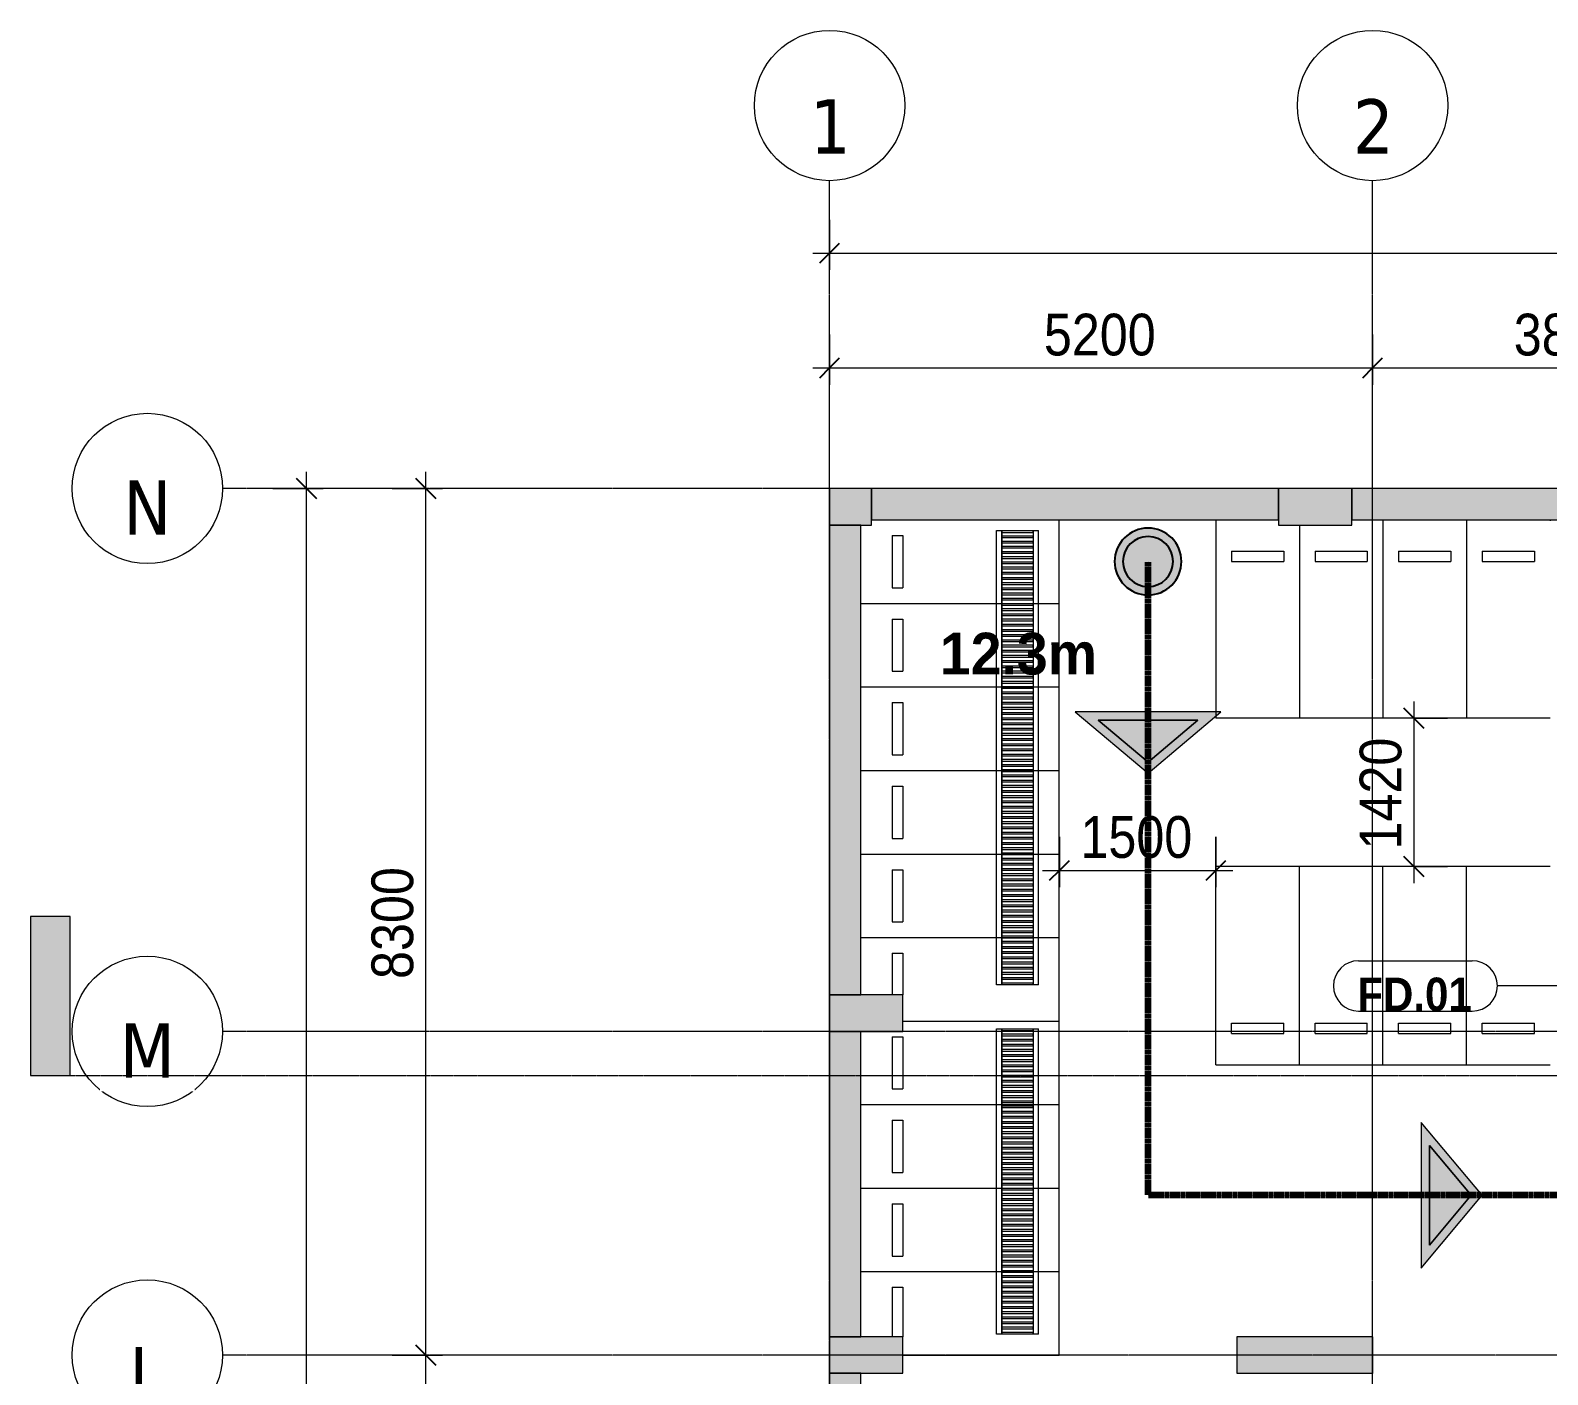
# Model space of a CAD drawing. Header units: millimetres. Extents: x 25998 to 252958, y -15958 to 83425.
# Drawn here: x 25998 to 40530, y 69749 to 82625 of the extents above; entities that cross this region are included whole.
import ezdxf

# ---------------------------------------------------------------- set-up
doc = ezdxf.new("R2010")
doc.units = ezdxf.units.MM
for name, pattern in [('1 NÉT CALL OUT', [6, 3, -3]), ('Dash Dot 3_16_', [7.9375, 4.7625, -1.5875, 0, -1.5875]), ('Grid Line', [22.225, 12.7, -3.175, 3.175, -3.175])]:
    doc.linetypes.add(name, pattern=pattern)
for name, color, linetype, lineweight in [('0-1', 7, 'Continuous', 5), ('A-ANNO-DIMS', 211, 'Continuous', 9), ('A-ANNO-DIMS-160', 211, 'Continuous', 9), ('A-ANNO-NOTE', 131, 'Continuous', 9), ('A-ANNO-NOTE-1', 131, 'Continuous', 25), ('A-DETL-2', 90, '1 NÉT CALL OUT', 100), ('A-DOOR-IDEN', 31, 'Continuous', 9), ('A-FLOR', 192, 'Continuous', 9), ('A-WALL-PATT-1', 7, 'Continuous', 9), ('C-PRKG', 70, 'Continuous', 9), ('G-ANNO-SYMB', 111, 'Continuous', 9), ('G-ANNO-SYMB-1', 111, 'Dash Dot 3_16_', 18), ('G-ANNO-TEXT-2', 142, 'Continuous', 9), ('L-SITE-WALL-1', 250, 'Continuous', 18), ('L-SITE-WALL-2', 7, 'Continuous', 9), ('M-EQPM', 50, 'Continuous', 9), ('S-COLS-1', 52, 'Continuous', 5), ('S-COLS-2', 250, 'Continuous', 18), ('S-COLS-3', 7, 'Continuous', 9), ('S-GRID-1', 1, 'Grid Line', 9), ('S-GRID-IDEN', 1, 'Continuous', 9)]:
    doc.layers.add(name, color=color, linetype=linetype, lineweight=lineweight)
doc.styles.add('Arial_4', font='arial_0.ttf', dxfattribs={"width": 0.95, "height": 400})
doc.styles.add('Arial_B', font='arialbd_0.ttf', dxfattribs={"width": 0.9, "height": 320})
doc.styles.add('Tahoma_B', font='tahomabd_0.ttf', dxfattribs={"height": 520})
doc.styles.add('UTM Avo', font='UTM Avo.ttf', dxfattribs={"width": 0.9, "height": 400})
doc.dimstyles.new('1_Dim_chi_tiet_2_5', dxfattribs={"dimscale": 304.8, "dimtxt": 399.720379, "dimasz": 0.629921, "dimexe": 0.524934, "dimexo": 0.0625, "dimgap": 0.052493, "dimtad": 1, "dimdec": 0, "dimrnd": 5, "dimzin": 0, "dimdsep": 46, "dimtxsty": 'UTM Avo', "dimblk1": 'OBLIQUE', "dimblk2": 'OBLIQUE', "dimsah": 1, "dimcen": 0.09, "dimdle": 0.524934, "dimazin": 0, "dimtfac": 1, "dimtdec": 4, "dimtix": 1, "dimtmove": 0, "dimatfit": 3, "dimfxl": 1.049869, "dimfxlon": 1, "dimtvp": 1, "dimtolj": 1, "dimtzin": 0, "dimarcsym": 2})

# ---------------------------------------------------------------- blocks, each defined once
blk = doc.blocks.new('NCV_TKTC_KET CAU_rvt-1-TKCS_MB TẦNG HẦM')
at = {"layer": 'A-WALL-PATT-1'}
for points in [[(34053, 77937), (37953, 77937), (37953, 78237), (34053, 78237), (34053, 77950)], [(42253, 77937), (42253, 78237), (38653, 78237), (38653, 77937), (41605, 77937)], [(33653, 73387), (33953, 73387), (33953, 77887), (33653, 77887)], [(33653, 70112), (33953, 70112), (33953, 73037), (33653, 73037), (33653, 70112)], [(33653, 61912), (33953, 61912), (33953, 69762), (33653, 69762), (33653, 63828)]]:
    blk.add_hatch(color=256, dxfattribs=at).paths.add_polyline_path(points)
at = {"layer": 'S-COLS-1'}
for points in [[(33786, 77887), (34053, 77887), (34053, 78237), (33653, 78237), (33653, 77887)], [(38653, 77887), (38653, 78237), (37953, 78237), (37953, 77887), (38381, 77887)], [(34353, 73037), (34353, 73387), (33653, 73387), (33653, 73037), (33953, 73037)], [(34240, 69762), (34353, 69762), (34353, 70112), (33653, 70112), (33653, 69762), (33953, 69762)], [(38853, 69762), (38853, 70112), (37553, 70112), (37553, 69762), (38624, 69762)]]:
    blk.add_hatch(color=256, dxfattribs=at).paths.add_polyline_path(points)
at = {"layer": 'L-SITE-WALL-1'}
for p, q in [((37953, 78237), (34053, 78237)), ((42253, 78237), (38653, 78237)), ((34053, 77937), (37953, 77937)), ((38653, 77937), (42253, 77937)), ((33653, 77887), (33653, 73387)), ((33953, 73387), (33953, 77887)), ((33653, 73037), (33653, 70112)), ((33953, 70112), (33953, 73037)), ((33653, 69762), (33653, 61912)), ((33953, 61912), (33953, 69762))]:
    blk.add_line(p, q, dxfattribs=at)
at = {"layer": 'L-SITE-WALL-2'}
for p, q in [((34053, 78237), (34053, 77937)), ((37953, 77937), (37953, 78237)), ((38653, 78237), (38653, 77937)), ((33953, 77887), (33653, 77887)), ((33653, 73387), (33953, 73387)), ((33953, 73037), (33653, 73037)), ((33653, 70112), (33953, 70112)), ((33953, 69762), (33653, 69762))]:
    blk.add_line(p, q, dxfattribs=at)
at = {"layer": 'S-COLS-2'}
for p, q in [((33653, 78237), (33653, 77887)), ((34053, 78237), (33653, 78237)), ((38653, 78237), (37953, 78237)), ((34053, 77887), (34053, 77937)), ((37953, 77937), (37953, 77887)), ((38653, 77887), (38653, 77937)), ((33953, 77887), (34053, 77887)), ((37953, 77887), (38653, 77887)), ((33653, 73387), (33653, 73037)), ((34353, 73387), (33953, 73387)), ((34353, 73037), (34353, 73387)), ((33953, 73037), (34353, 73037)), ((33653, 70112), (33653, 69762)), ((34353, 70112), (33953, 70112)), ((34353, 69762), (34353, 70112)), ((37553, 70112), (37553, 69762)), ((38853, 70112), (37553, 70112)), ((38853, 69762), (38853, 70112)), ((33953, 69762), (34353, 69762)), ((37553, 69762), (38853, 69762))]:
    blk.add_line(p, q, dxfattribs=at)
at = {"layer": 'S-COLS-3'}
for p, q in [((34053, 77937), (34053, 78237)), ((37953, 78237), (37953, 77937)), ((38653, 77937), (38653, 78237)), ((33653, 77887), (33953, 77887)), ((33953, 73387), (33653, 73387)), ((33653, 73037), (33953, 73037)), ((33953, 70112), (33653, 70112)), ((33653, 69762), (33953, 69762))]:
    blk.add_line(p, q, dxfattribs=at)
blk = doc.blocks.new('XE MAY2 - xe may 2-614215-TKCS_MB TẦNG HẦM')
at = {"layer": 'C-PRKG'}
for p, q in [((-1900, 0), (-1900, -800)), ((0, 0), (-1900, 0)), ((-300, -150), (-400, -150)), ((-400, -650), (-400, -150)), ((-300, -650), (-300, -150)), ((-300, -650), (-400, -650)), ((0, -800), (-1900, -800))]:
    blk.add_line(p, q, dxfattribs=at)
blk = doc.blocks.new('XE MAY2 - xe may 2-V15-TKCS_MB TẦNG HẦM')
at = {"layer": 'C-PRKG'}
for p, q in [((-1900, 0), (-1900, -800)), ((0, 0), (-1900, 0)), ((-300, -150), (-400, -150)), ((-400, -650), (-400, -150)), ((-300, -650), (-300, -150)), ((-300, -650), (-400, -650)), ((-400, -800), (-1900, -800))]:
    blk.add_line(p, q, dxfattribs=at)
blk = doc.blocks.new('XE MAY2 - xe may 2-V16-TKCS_MB TẦNG HẦM')
at = {"layer": 'C-PRKG'}
for p, q in [((-1900, 0), (-1900, -800)), ((-400, 0), (-1900, 0)), ((-400, -650), (-400, -251)), ((-300, -650), (-300, -251)), ((-300, -650), (-400, -650)), ((0, -800), (-1900, -800))]:
    blk.add_line(p, q, dxfattribs=at)
blk = doc.blocks.new('XE MAY2 - xe may 2-V17-TKCS_MB TẦNG HẦM')
at = {"layer": 'C-PRKG'}
for p, q in [((-1900, 0), (-1900, -800)), ((0, 0), (-1900, 0)), ((-300, -150), (-400, -150)), ((-400, -650), (-400, -150)), ((-300, -650), (-300, -150)), ((-300, -650), (-400, -650)), ((-100, -800), (-1900, -800))]:
    blk.add_line(p, q, dxfattribs=at)
blk = doc.blocks.new('XE MAY2 - xe may 2-V29-TKCS_MB TẦNG HẦM')
at = {"layer": 'C-PRKG'}
for p, q in [((0, 800), (-1900, 800)), ((-1900, 0), (-1900, 800)), ((-300, 650), (-400, 650)), ((-400, 650), (-400, 150)), ((-300, 650), (-300, 150)), ((-300, 150), (-400, 150)), ((-50, 0), (-1900, 0))]:
    blk.add_line(p, q, dxfattribs=at)
blk = doc.blocks.new('XE MAY2 - xe may 2-V32-TKCS_MB TẦNG HẦM')
at = {"layer": 'C-PRKG'}
for p, q in [((-50, 800), (-1900, 800)), ((-1900, 0), (-1900, 800)), ((-300, 650), (-400, 650)), ((-400, 650), (-400, 150)), ((-300, 650), (-300, 150)), ((-300, 150), (-400, 150)), ((0, 0), (-1900, 0))]:
    blk.add_line(p, q, dxfattribs=at)
blk = doc.blocks.new('XE MAY2 - xe may 2-612722-TKCS_MB TẦNG HẦM')
at = {"layer": 'C-PRKG'}
for p, q in [((0, 800), (-1900, 800)), ((-1900, 0), (-1900, 800)), ((-300, 650), (-400, 650)), ((-400, 650), (-400, 150)), ((-300, 650), (-300, 150)), ((-300, 150), (-400, 150)), ((0, 0), (-1900, 0))]:
    blk.add_line(p, q, dxfattribs=at)
blk = doc.blocks.new('XE MAY2 - xe may 2-V33-TKCS_MB TẦNG HẦM')
at = {"layer": 'C-PRKG'}
for p, q in [((0, 800), (-1900, 800)), ((-1900, 0), (-1900, 800)), ((-300, 650), (-400, 650)), ((-400, 650), (-400, 150)), ((-300, 650), (-300, 150)), ((-300, 150), (-400, 150)), ((0, 0), (-10, 0))]:
    blk.add_line(p, q, dxfattribs=at)
blk = doc.blocks.new('XE MAY2 - xe may 2-V26-TKCS_MB TẦNG HẦM')
at = {"layer": 'C-PRKG'}
for p, q in [((0, -800), (0, 0)), ((-1900, 0), (-1900, -800)), ((0, 0), (-1900, 0)), ((-300, -150), (-400, -150)), ((-400, -650), (-400, -150)), ((-300, -650), (-300, -150)), ((-300, -650), (-400, -650)), ((0, -800), (-1900, -800))]:
    blk.add_line(p, q, dxfattribs=at)
blk = doc.blocks.new('XE MAY2 - xe may 2-V34-TKCS_MB TẦNG HẦM')
at = {"layer": 'C-PRKG'}
for p, q in [((0, -800), (0, 0)), ((-1900, 0), (-1900, -800)), ((-300, -150), (-400, -150)), ((-400, -650), (-400, -150)), ((-300, -650), (-300, -150)), ((-300, -650), (-400, -650)), ((0, -800), (-1900, -800))]:
    blk.add_line(p, q, dxfattribs=at)
blk = doc.blocks.new('XE MAY2 - xe may 2-V65-TKCS_MB TẦNG HẦM')
at = {"layer": 'C-PRKG'}
for p, q in [((-1900, 0), (-1900, -800)), ((-400, 0), (-1900, 0)), ((-400, -650), (-400, -176)), ((-300, -650), (-300, -176)), ((-300, -650), (-400, -650)), ((0, -800), (-1900, -800))]:
    blk.add_line(p, q, dxfattribs=at)
blk = doc.blocks.new('THOAT NUOC 300 - w300-4032694-TKCS_MB TẦNG HẦM')
at = {"layer": 'M-EQPM'}
for p, q in [((-2175, 150), (-2175, 200)), ((-2175, 200), (2175, 200)), ((-2175, -150), (-2175, 150)), ((-2155, 150), (-2175, 150)), ((2175, 150), (-2175, 150)), ((-2155, 150), (-2155, -150)), ((-2125, -150), (-2125, 150)), ((-2105, 150), (-2125, 150)), ((-2105, 150), (-2105, -150)), ((-2075, -150), (-2075, 150)), ((-2055, 150), (-2075, 150)), ((-2055, 150), (-2055, -150)), ((-2026, -150), (-2026, 150)), ((-2006, 150), (-2026, 150)), ((-2006, 150), (-2006, -150)), ((-1976, -150), (-1976, 150)), ((-1956, 150), (-1976, 150)), ((-1956, 150), (-1956, -150)), ((-1926, -150), (-1926, 150)), ((-1906, 150), (-1926, 150)), ((-1906, 150), (-1906, -150)), ((-1876, -150), (-1876, 150)), ((-1856, 150), (-1876, 150)), ((-1856, 150), (-1856, -150)), ((-1827, -150), (-1827, 150)), ((-1807, 150), (-1827, 150)), ((-1807, 150), (-1807, -150)), ((-1777, -150), (-1777, 150)), ((-1757, 150), (-1777, 150)), ((-1757, 150), (-1757, -150)), ((-1727, -150), (-1727, 150)), ((-1707, 150), (-1727, 150)), ((-1707, 150), (-1707, -150)), ((-1677, -150), (-1677, 150)), ((-1657, 150), (-1677, 150)), ((-1657, 150), (-1657, -150)), ((-1628, -150), (-1628, 150)), ((-1608, 150), (-1628, 150)), ((-1608, 150), (-1608, -150)), ((-1578, -150), (-1578, 150)), ((-1558, 150), (-1578, 150)), ((-1558, 150), (-1558, -150)), ((-1528, -150), (-1528, 150)), ((-1508, 150), (-1528, 150)), ((-1508, 150), (-1508, -150)), ((-1478, -150), (-1478, 150)), ((-1458, 150), (-1478, 150)), ((-1458, 150), (-1458, -150)), ((-1428, -150), (-1428, 150)), ((-1408, 150), (-1428, 150)), ((-1408, 150), (-1408, -150)), ((-1379, -150), (-1379, 150)), ((-1359, 150), (-1379, 150)), ((-1359, 150), (-1359, -150)), ((-1329, -150), (-1329, 150)), ((-1309, 150), (-1329, 150)), ((-1309, 150), (-1309, -150)), ((-1279, -150), (-1279, 150)), ((-1259, 150), (-1279, 150)), ((-1259, 150), (-1259, -150)), ((-1229, -150), (-1229, 150)), ((-1209, 150), (-1229, 150)), ((-1209, 150), (-1209, -150)), ((-1180, -150), (-1180, 150)), ((-1160, 150), (-1180, 150)), ((-1160, 150), (-1160, -150)), ((-1130, -150), (-1130, 150)), ((-1110, 150), (-1130, 150)), ((-1110, 150), (-1110, -150)), ((-1080, -150), (-1080, 150)), ((-1060, 150), (-1080, 150)), ((-1060, 150), (-1060, -150)), ((-1030, -150), (-1030, 150)), ((-1010, 150), (-1030, 150)), ((-1010, 150), (-1010, -150)), ((-981, -150), (-981, 150)), ((-961, 150), (-981, 150)), ((-961, 150), (-961, -150)), ((-931, -150), (-931, 150)), ((-911, 150), (-931, 150)), ((-911, 150), (-911, -150)), ((-881, -150), (-881, 150)), ((-861, 150), (-881, 150)), ((-861, 150), (-861, -150)), ((-831, -150), (-831, 150)), ((-811, 150), (-831, 150)), ((-811, 150), (-811, -150)), ((-781, -150), (-781, 150)), ((-761, 150), (-781, 150)), ((-761, 150), (-761, -150)), ((-732, -150), (-732, 150)), ((-712, 150), (-732, 150)), ((-712, 150), (-712, -150)), ((-682, -150), (-682, 150)), ((-662, 150), (-682, 150)), ((-662, 150), (-662, -150)), ((-632, -150), (-632, 150)), ((-612, 150), (-632, 150)), ((-612, 150), (-612, -150)), ((-582, -150), (-582, 150)), ((-562, 150), (-582, 150)), ((-562, 150), (-562, -150)), ((-533, -150), (-533, 150)), ((-513, 150), (-533, 150)), ((-513, 150), (-513, -150)), ((-483, -150), (-483, 150)), ((-463, 150), (-483, 150)), ((-463, 150), (-463, -150)), ((-433, -150), (-433, 150)), ((-413, 150), (-433, 150)), ((-413, 150), (-413, -150)), ((-383, -150), (-383, 150)), ((-363, 150), (-383, 150)), ((-363, 150), (-363, -150)), ((-334, -150), (-334, 150)), ((-314, 150), (-334, 150)), ((-314, 150), (-314, -150)), ((-284, -150), (-284, 150)), ((-264, 150), (-284, 150)), ((-264, 150), (-264, -150)), ((-234, -150), (-234, 150)), ((-214, 150), (-234, 150)), ((-214, 150), (-214, -150)), ((-184, -150), (-184, 150)), ((-164, 150), (-184, 150)), ((-164, 150), (-164, -150)), ((-134, -150), (-134, 150)), ((-114, 150), (-134, 150)), ((-114, 150), (-114, -150)), ((-85, -150), (-85, 150)), ((-65, 150), (-85, 150)), ((-65, 150), (-65, -150)), ((-35, -150), (-35, 150)), ((-15, 150), (-35, 150)), ((-15, 150), (-15, -150)), ((15, -150), (15, 150)), ((35, 150), (15, 150)), ((35, 150), (35, -150)), ((65, -150), (65, 150)), ((85, 150), (65, 150)), ((85, 150), (85, -150)), ((114, -150), (114, 150)), ((134, 150), (114, 150)), ((134, 150), (134, -150)), ((164, -150), (164, 150)), ((184, 150), (164, 150)), ((184, 150), (184, -150)), ((214, -150), (214, 150)), ((234, 150), (214, 150)), ((234, 150), (234, -150)), ((264, -150), (264, 150)), ((284, 150), (264, 150)), ((284, 150), (284, -150)), ((314, -150), (314, 150)), ((334, 150), (314, 150)), ((334, 150), (334, -150)), ((363, -150), (363, 150)), ((383, 150), (363, 150)), ((383, 150), (383, -150)), ((413, -150), (413, 150)), ((433, 150), (413, 150)), ((433, 150), (433, -150)), ((463, -150), (463, 150)), ((483, 150), (463, 150)), ((483, 150), (483, -150)), ((513, -150), (513, 150)), ((533, 150), (513, 150)), ((533, 150), (533, -150)), ((562, -150), (562, 150)), ((582, 150), (562, 150)), ((582, 150), (582, -150)), ((612, -150), (612, 150)), ((632, 150), (612, 150)), ((632, 150), (632, -150)), ((662, -150), (662, 150)), ((682, 150), (662, 150)), ((682, 150), (682, -150)), ((712, -150), (712, 150)), ((732, 150), (712, 150)), ((732, 150), (732, -150)), ((761, -150), (761, 150)), ((781, 150), (761, 150)), ((781, 150), (781, -150)), ((811, -150), (811, 150)), ((831, 150), (811, 150)), ((831, 150), (831, -150)), ((861, -150), (861, 150)), ((881, 150), (861, 150)), ((881, 150), (881, -150)), ((911, -150), (911, 150)), ((931, 150), (911, 150)), ((931, 150), (931, -150)), ((961, -150), (961, 150)), ((981, 150), (961, 150)), ((981, 150), (981, -150)), ((1010, -150), (1010, 150)), ((1030, 150), (1010, 150)), ((1030, 150), (1030, -150)), ((1060, -150), (1060, 150)), ((1080, 150), (1060, 150)), ((1080, 150), (1080, -150)), ((1110, -150), (1110, 150)), ((1130, 150), (1110, 150)), ((1130, 150), (1130, -150)), ((1160, -150), (1160, 150)), ((1180, 150), (1160, 150)), ((1180, 150), (1180, -150)), ((1209, -150), (1209, 150)), ((1229, 150), (1209, 150)), ((1229, 150), (1229, -150)), ((1259, -150), (1259, 150)), ((1279, 150), (1259, 150)), ((1279, 150), (1279, -150)), ((1309, -150), (1309, 150)), ((1329, 150), (1309, 150)), ((1329, 150), (1329, -150)), ((1359, -150), (1359, 150)), ((1379, 150), (1359, 150)), ((1379, 150), (1379, -150)), ((1408, -150), (1408, 150)), ((1428, 150), (1408, 150)), ((1428, 150), (1428, -150)), ((1458, -150), (1458, 150)), ((1478, 150), (1458, 150)), ((1478, 150), (1478, -150)), ((1508, -150), (1508, 150)), ((1528, 150), (1508, 150)), ((1528, 150), (1528, -150)), ((1558, -150), (1558, 150)), ((1578, 150), (1558, 150)), ((1578, 150), (1578, -150)), ((1608, -150), (1608, 150)), ((1628, 150), (1608, 150)), ((1628, 150), (1628, -150)), ((1657, -150), (1657, 150)), ((1677, 150), (1657, 150)), ((1677, 150), (1677, -150)), ((1707, -150), (1707, 150)), ((1727, 150), (1707, 150)), ((1727, 150), (1727, -150)), ((1757, -150), (1757, 150)), ((1777, 150), (1757, 150)), ((1777, 150), (1777, -150)), ((1807, -150), (1807, 150)), ((1827, 150), (1807, 150)), ((1827, 150), (1827, -150)), ((1856, -150), (1856, 150)), ((1876, 150), (1856, 150)), ((1876, 150), (1876, -150)), ((1906, -150), (1906, 150)), ((1926, 150), (1906, 150)), ((1926, 150), (1926, -150)), ((1956, -150), (1956, 150)), ((1976, 150), (1956, 150)), ((1976, 150), (1976, -150)), ((2006, -150), (2006, 150)), ((2026, 150), (2006, 150)), ((2026, 150), (2026, -150)), ((2055, -150), (2055, 150)), ((2075, 150), (2055, 150)), ((2075, 150), (2075, -150)), ((2105, -150), (2105, 150)), ((2125, 150), (2105, 150)), ((2125, 150), (2125, -150)), ((2155, -150), (2155, 150)), ((2175, 150), (2155, 150)), ((2175, 200), (2175, 150)), ((2175, 150), (2175, -150)), ((-2175, -150), (-2155, -150)), ((-2175, -200), (-2175, -150)), ((2175, -150), (-2175, -150)), ((-2175, -200), (2175, -200)), ((-2125, -150), (-2105, -150)), ((-2075, -150), (-2055, -150)), ((-2026, -150), (-2006, -150)), ((-1976, -150), (-1956, -150)), ((-1926, -150), (-1906, -150)), ((-1876, -150), (-1856, -150)), ((-1827, -150), (-1807, -150)), ((-1777, -150), (-1757, -150)), ((-1727, -150), (-1707, -150)), ((-1677, -150), (-1657, -150)), ((-1628, -150), (-1608, -150)), ((-1578, -150), (-1558, -150)), ((-1528, -150), (-1508, -150)), ((-1478, -150), (-1458, -150)), ((-1428, -150), (-1408, -150)), ((-1379, -150), (-1359, -150)), ((-1329, -150), (-1309, -150)), ((-1279, -150), (-1259, -150)), ((-1229, -150), (-1209, -150)), ((-1180, -150), (-1160, -150)), ((-1130, -150), (-1110, -150)), ((-1080, -150), (-1060, -150)), ((-1030, -150), (-1010, -150)), ((-981, -150), (-961, -150)), ((-931, -150), (-911, -150)), ((-881, -150), (-861, -150)), ((-831, -150), (-811, -150)), ((-781, -150), (-761, -150)), ((-732, -150), (-712, -150)), ((-682, -150), (-662, -150)), ((-632, -150), (-612, -150)), ((-582, -150), (-562, -150)), ((-533, -150), (-513, -150)), ((-483, -150), (-463, -150)), ((-433, -150), (-413, -150)), ((-383, -150), (-363, -150)), ((-334, -150), (-314, -150)), ((-284, -150), (-264, -150)), ((-234, -150), (-214, -150)), ((-184, -150), (-164, -150)), ((-134, -150), (-114, -150)), ((-85, -150), (-65, -150)), ((-35, -150), (-15, -150)), ((15, -150), (35, -150)), ((65, -150), (85, -150)), ((114, -150), (134, -150)), ((164, -150), (184, -150)), ((214, -150), (234, -150)), ((264, -150), (284, -150)), ((314, -150), (334, -150)), ((363, -150), (383, -150)), ((413, -150), (433, -150)), ((463, -150), (483, -150)), ((513, -150), (533, -150)), ((562, -150), (582, -150)), ((612, -150), (632, -150)), ((662, -150), (682, -150)), ((712, -150), (732, -150)), ((761, -150), (781, -150)), ((811, -150), (831, -150)), ((861, -150), (881, -150)), ((911, -150), (931, -150)), ((961, -150), (981, -150)), ((1010, -150), (1030, -150)), ((1060, -150), (1080, -150)), ((1110, -150), (1130, -150)), ((1160, -150), (1180, -150)), ((1209, -150), (1229, -150)), ((1259, -150), (1279, -150)), ((1309, -150), (1329, -150)), ((1359, -150), (1379, -150)), ((1408, -150), (1428, -150)), ((1458, -150), (1478, -150)), ((1508, -150), (1528, -150)), ((1558, -150), (1578, -150)), ((1608, -150), (1628, -150)), ((1657, -150), (1677, -150)), ((1707, -150), (1727, -150)), ((1757, -150), (1777, -150)), ((1807, -150), (1827, -150)), ((1856, -150), (1876, -150)), ((1906, -150), (1926, -150)), ((1956, -150), (1976, -150)), ((2006, -150), (2026, -150)), ((2055, -150), (2075, -150)), ((2105, -150), (2125, -150)), ((2155, -150), (2175, -150)), ((2175, -150), (2175, -200))]:
    blk.add_line(p, q, dxfattribs=at)
blk = doc.blocks.new('THOAT NUOC 300 - w300-4033572-TKCS_MB TẦNG HẦM')
at = {"layer": 'M-EQPM'}
for p, q in [((-1462, 150), (-1462, 200)), ((-1462, 200), (1463, 200)), ((-1462, -150), (-1462, 150)), ((-1442, 150), (-1462, 150)), ((1463, 150), (-1462, 150)), ((-1442, 150), (-1442, -150)), ((-1413, -150), (-1413, 150)), ((-1393, 150), (-1413, 150)), ((-1393, 150), (-1393, -150)), ((-1364, -150), (-1364, 150)), ((-1344, 150), (-1364, 150)), ((-1344, 150), (-1344, -150)), ((-1315, -150), (-1315, 150)), ((-1295, 150), (-1315, 150)), ((-1295, 150), (-1295, -150)), ((-1266, -150), (-1266, 150)), ((-1246, 150), (-1266, 150)), ((-1246, 150), (-1246, -150)), ((-1216, -150), (-1216, 150)), ((-1196, 150), (-1216, 150)), ((-1196, 150), (-1196, -150)), ((-1167, -150), (-1167, 150)), ((-1147, 150), (-1167, 150)), ((-1147, 150), (-1147, -150)), ((-1118, -150), (-1118, 150)), ((-1098, 150), (-1118, 150)), ((-1098, 150), (-1098, -150)), ((-1069, -150), (-1069, 150)), ((-1049, 150), (-1069, 150)), ((-1049, 150), (-1049, -150)), ((-1019, -150), (-1019, 150)), ((-999, 150), (-1019, 150)), ((-999, 150), (-999, -150)), ((-970, -150), (-970, 150)), ((-950, 150), (-970, 150)), ((-950, 150), (-950, -150)), ((-921, -150), (-921, 150)), ((-901, 150), (-921, 150)), ((-901, 150), (-901, -150)), ((-872, -150), (-872, 150)), ((-852, 150), (-872, 150)), ((-852, 150), (-852, -150)), ((-822, -150), (-822, 150)), ((-802, 150), (-822, 150)), ((-802, 150), (-802, -150)), ((-773, -150), (-773, 150)), ((-753, 150), (-773, 150)), ((-753, 150), (-753, -150)), ((-724, -150), (-724, 150)), ((-704, 150), (-724, 150)), ((-704, 150), (-704, -150)), ((-675, -150), (-675, 150)), ((-655, 150), (-675, 150)), ((-655, 150), (-655, -150)), ((-625, -150), (-625, 150)), ((-605, 150), (-625, 150)), ((-605, 150), (-605, -150)), ((-576, -150), (-576, 150)), ((-556, 150), (-576, 150)), ((-556, 150), (-556, -150)), ((-527, -150), (-527, 150)), ((-507, 150), (-527, 150)), ((-507, 150), (-507, -150)), ((-478, -150), (-478, 150)), ((-458, 150), (-478, 150)), ((-458, 150), (-458, -150)), ((-429, -150), (-429, 150)), ((-409, 150), (-429, 150)), ((-409, 150), (-409, -150)), ((-379, -150), (-379, 150)), ((-359, 150), (-379, 150)), ((-359, 150), (-359, -150)), ((-330, -150), (-330, 150)), ((-310, 150), (-330, 150)), ((-310, 150), (-310, -150)), ((-281, -150), (-281, 150)), ((-261, 150), (-281, 150)), ((-261, 150), (-261, -150)), ((-232, -150), (-232, 150)), ((-212, 150), (-232, 150)), ((-212, 150), (-212, -150)), ((-182, -150), (-182, 150)), ((-162, 150), (-182, 150)), ((-162, 150), (-162, -150)), ((-133, -150), (-133, 150)), ((-113, 150), (-133, 150)), ((-113, 150), (-113, -150)), ((-84, -150), (-84, 150)), ((-64, 150), (-84, 150)), ((-64, 150), (-64, -150)), ((-35, -150), (-35, 150)), ((-15, 150), (-35, 150)), ((-15, 150), (-15, -150)), ((15, -150), (15, 150)), ((35, 150), (15, 150)), ((35, 150), (35, -150)), ((64, -150), (64, 150)), ((84, 150), (64, 150)), ((84, 150), (84, -150)), ((113, -150), (113, 150)), ((133, 150), (113, 150)), ((133, 150), (133, -150)), ((162, -150), (162, 150)), ((182, 150), (162, 150)), ((182, 150), (182, -150)), ((212, -150), (212, 150)), ((232, 150), (212, 150)), ((232, 150), (232, -150)), ((261, -150), (261, 150)), ((281, 150), (261, 150)), ((281, 150), (281, -150)), ((310, -150), (310, 150)), ((330, 150), (310, 150)), ((330, 150), (330, -150)), ((359, -150), (359, 150)), ((379, 150), (359, 150)), ((379, 150), (379, -150)), ((409, -150), (409, 150)), ((429, 150), (409, 150)), ((429, 150), (429, -150)), ((458, -150), (458, 150)), ((478, 150), (458, 150)), ((478, 150), (478, -150)), ((507, -150), (507, 150)), ((527, 150), (507, 150)), ((527, 150), (527, -150)), ((556, -150), (556, 150)), ((576, 150), (556, 150)), ((576, 150), (576, -150)), ((605, -150), (605, 150)), ((625, 150), (605, 150)), ((625, 150), (625, -150)), ((655, -150), (655, 150)), ((675, 150), (655, 150)), ((675, 150), (675, -150)), ((704, -150), (704, 150)), ((724, 150), (704, 150)), ((724, 150), (724, -150)), ((753, -150), (753, 150)), ((773, 150), (753, 150)), ((773, 150), (773, -150)), ((802, -150), (802, 150)), ((822, 150), (802, 150)), ((822, 150), (822, -150)), ((852, -150), (852, 150)), ((872, 150), (852, 150)), ((872, 150), (872, -150)), ((901, -150), (901, 150)), ((921, 150), (901, 150)), ((921, 150), (921, -150)), ((950, -150), (950, 150)), ((970, 150), (950, 150)), ((970, 150), (970, -150)), ((999, -150), (999, 150)), ((1019, 150), (999, 150)), ((1019, 150), (1019, -150)), ((1049, -150), (1049, 150)), ((1069, 150), (1049, 150)), ((1069, 150), (1069, -150)), ((1098, -150), (1098, 150)), ((1118, 150), (1098, 150)), ((1118, 150), (1118, -150)), ((1147, -150), (1147, 150)), ((1167, 150), (1147, 150)), ((1167, 150), (1167, -150)), ((1196, -150), (1196, 150)), ((1216, 150), (1196, 150)), ((1216, 150), (1216, -150)), ((1246, -150), (1246, 150)), ((1266, 150), (1246, 150)), ((1266, 150), (1266, -150)), ((1295, -150), (1295, 150)), ((1315, 150), (1295, 150)), ((1315, 150), (1315, -150)), ((1344, -150), (1344, 150)), ((1364, 150), (1344, 150)), ((1364, 150), (1364, -150)), ((1393, -150), (1393, 150)), ((1413, 150), (1393, 150)), ((1413, 150), (1413, -150)), ((1443, -150), (1443, 150)), ((1463, 150), (1443, 150)), ((1463, 200), (1463, 150)), ((1463, 150), (1463, -150)), ((-1462, -150), (-1442, -150)), ((-1462, -200), (-1462, -150)), ((1463, -150), (-1462, -150)), ((-1462, -200), (1463, -200)), ((-1413, -150), (-1393, -150)), ((-1364, -150), (-1344, -150)), ((-1315, -150), (-1295, -150)), ((-1266, -150), (-1246, -150)), ((-1216, -150), (-1196, -150)), ((-1167, -150), (-1147, -150)), ((-1118, -150), (-1098, -150)), ((-1069, -150), (-1049, -150)), ((-1019, -150), (-999, -150)), ((-970, -150), (-950, -150)), ((-921, -150), (-901, -150)), ((-872, -150), (-852, -150)), ((-822, -150), (-802, -150)), ((-773, -150), (-753, -150)), ((-724, -150), (-704, -150)), ((-675, -150), (-655, -150)), ((-625, -150), (-605, -150)), ((-576, -150), (-556, -150)), ((-527, -150), (-507, -150)), ((-478, -150), (-458, -150)), ((-429, -150), (-409, -150)), ((-379, -150), (-359, -150)), ((-330, -150), (-310, -150)), ((-281, -150), (-261, -150)), ((-232, -150), (-212, -150)), ((-182, -150), (-162, -150)), ((-133, -150), (-113, -150)), ((-84, -150), (-64, -150)), ((-35, -150), (-15, -150)), ((15, -150), (35, -150)), ((64, -150), (84, -150)), ((113, -150), (133, -150)), ((162, -150), (182, -150)), ((212, -150), (232, -150)), ((261, -150), (281, -150)), ((310, -150), (330, -150)), ((359, -150), (379, -150)), ((409, -150), (429, -150)), ((458, -150), (478, -150)), ((507, -150), (527, -150)), ((556, -150), (576, -150)), ((605, -150), (625, -150)), ((655, -150), (675, -150)), ((704, -150), (724, -150)), ((753, -150), (773, -150)), ((802, -150), (822, -150)), ((852, -150), (872, -150)), ((901, -150), (921, -150)), ((950, -150), (970, -150)), ((999, -150), (1019, -150)), ((1049, -150), (1069, -150)), ((1098, -150), (1118, -150)), ((1147, -150), (1167, -150)), ((1196, -150), (1216, -150)), ((1246, -150), (1266, -150)), ((1295, -150), (1315, -150)), ((1344, -150), (1364, -150)), ((1393, -150), (1413, -150)), ((1443, -150), (1463, -150)), ((1463, -150), (1463, -200))]:
    blk.add_line(p, q, dxfattribs=at)
blk = doc.blocks.new('Grid - M_Grid Head - Circle-353313-TKCS_MB TẦNG HẦM')
at = {"layer": 'S-GRID-IDEN'}
blk.add_circle((0, 0), 4.5, dxfattribs=at)
blk = doc.blocks.new('Section - 3_32_ x 3_8_-4701953-TKCS_MB TẦNG HẦM')
at = {"layer": 'G-ANNO-SYMB'}
blk.add_hatch(color=256, dxfattribs=at).paths.add_polyline_path([(0, 9.525), (0, 0), (-2.38125, 0), (-2.38125, 9.525)])
for p, q in [((0, 9.525), (-2.38125, 9.525)), ((-2.38125, 9.525), (-2.38125, 0)), ((0, 0), (0, 9.525)), ((-2.38125, 0), (0, 0))]:
    blk.add_line(p, q, dxfattribs=at)
blk = doc.blocks.new('DIMBLOCK30-TKCS_MB TẦNG HẦM')
at = {"layer": 'A-ANNO-DIMS-160'}
for p, q in [((29465, 69937), (29945, 69937)), ((29785, 69937), (29465, 69937)), ((29785, 61737), (29785, 69937)), ((29465, 61737), (29945, 61737)), ((29785, 61737), (29465, 61737))]:
    blk.add_line(p, q, dxfattribs=at)
at = {"layer": 'A-ANNO-DIMS-160', "lineweight": 25}
for p, q in [((29785, 69937), (29689, 70033)), ((29785, 69937), (29881, 69841)), ((29785, 61737), (29689, 61833)), ((29785, 61737), (29881, 61641))]:
    blk.add_line(p, q, dxfattribs=at)
at = {"layer": 'A-ANNO-DIMS-160', "color": 0, "insert": (29265, 65289), "char_height": 400, "width": 1314.64, "attachment_point": 1, "rotation": 90, "line_spacing_factor": 1.110334, "style": 'UTM Avo'}
blk.add_mtext('8200', dxfattribs=at)
blk = doc.blocks.new('_Oblique')
at = {"color": 0, "linetype": 'ByBlock', "lineweight": -2}
blk.add_line((-0.5, -0.5), (0.5, 0.5), dxfattribs=at)
blk = doc.blocks.new('DIMBLOCK31-TKCS_MB TẦNG HẦM')
at = {"layer": 'A-ANNO-DIMS-160', "lineweight": 25}
for p, q in [((29785, 78237), (29689, 78333)), ((29785, 78237), (29881, 78141)), ((29785, 69937), (29689, 70033)), ((29785, 69937), (29881, 69841))]:
    blk.add_line(p, q, dxfattribs=at)
at = {"layer": 'A-ANNO-DIMS-160'}
for p, q in [((29785, 69937), (29785, 78397)), ((29465, 78237), (29945, 78237)), ((29785, 78237), (29465, 78237)), ((29465, 69937), (29945, 69937)), ((29785, 69937), (29465, 69937))]:
    blk.add_line(p, q, dxfattribs=at)
at = {"layer": 'A-ANNO-DIMS-160', "color": 0, "insert": (29265, 73539), "char_height": 400, "width": 1314.64, "attachment_point": 1, "rotation": 90, "line_spacing_factor": 1.110334, "style": 'UTM Avo'}
blk.add_mtext('8300', dxfattribs=at)
blk = doc.blocks.new('DIMBLOCK32-TKCS_MB TẦNG HẦM')
at = {"layer": 'A-ANNO-DIMS-160', "lineweight": 25}
for p, q in [((28642, 78237), (28546, 78333)), ((28642, 78237), (28738, 78141)), ((28642, 17237), (28546, 17333)), ((28642, 17237), (28738, 17141))]:
    blk.add_line(p, q, dxfattribs=at)
at = {"layer": 'A-ANNO-DIMS-160'}
for p, q in [((28642, 17077), (28642, 78397)), ((28322, 78237), (28802, 78237)), ((28642, 78237), (28322, 78237)), ((28962, 17237), (28482, 17237)), ((28642, 17237), (28962, 17237))]:
    blk.add_line(p, q, dxfattribs=at)
at = {"layer": 'A-ANNO-DIMS-160', "color": 0, "insert": (28122, 47052), "char_height": 400, "width": 1643.29, "attachment_point": 1, "rotation": 90, "line_spacing_factor": 1.110334, "style": 'UTM Avo'}
blk.add_mtext('61000', dxfattribs=at)
blk = doc.blocks.new('DIMBLOCK61-TKCS_MB TẦNG HẦM')
at = {"layer": 'A-ANNO-DIMS-160'}
for p, q in [((33653, 79711), (33653, 79231)), ((33653, 79391), (33653, 79711)), ((38853, 79711), (38853, 79231)), ((38853, 79391), (38853, 79711)), ((33493, 79391), (38853, 79391))]:
    blk.add_line(p, q, dxfattribs=at)
at = {"layer": 'A-ANNO-DIMS-160', "lineweight": 25}
for p, q in [((33653, 79391), (33749, 79487)), ((38853, 79391), (38949, 79487)), ((33653, 79391), (33557, 79295)), ((38853, 79391), (38757, 79295))]:
    blk.add_line(p, q, dxfattribs=at)
at = {"layer": 'A-ANNO-DIMS-160', "color": 0, "insert": (35705, 79911), "char_height": 400, "width": 1314.64, "attachment_point": 1, "line_spacing_factor": 1.110334, "style": 'UTM Avo'}
blk.add_mtext('5200', dxfattribs=at)
blk = doc.blocks.new('DIMBLOCK62-TKCS_MB TẦNG HẦM')
at = {"layer": 'A-ANNO-DIMS-160'}
for p, q in [((38853, 79711), (38853, 79231)), ((38853, 79391), (38853, 79711)), ((42653, 79711), (42653, 79231)), ((42653, 79391), (42653, 79711)), ((38853, 79391), (42653, 79391))]:
    blk.add_line(p, q, dxfattribs=at)
at = {"layer": 'A-ANNO-DIMS-160', "lineweight": 25}
for p, q in [((38853, 79391), (38949, 79487)), ((42653, 79391), (42749, 79487)), ((38853, 79391), (38757, 79295)), ((42653, 79391), (42557, 79295))]:
    blk.add_line(p, q, dxfattribs=at)
at = {"layer": 'A-ANNO-DIMS-160', "color": 0, "insert": (40205, 79911), "char_height": 400, "width": 1314.64, "attachment_point": 1, "line_spacing_factor": 1.110334, "style": 'UTM Avo'}
blk.add_mtext('3800', dxfattribs=at)
blk = doc.blocks.new('DIMBLOCK65-TKCS_MB TẦNG HẦM')
at = {"layer": 'A-ANNO-DIMS-160'}
for p, q in [((33653, 80811), (33653, 80331)), ((33653, 80491), (33653, 80811)), ((54953, 80811), (54953, 80331)), ((54953, 80491), (54953, 80811)), ((33493, 80491), (55113, 80491))]:
    blk.add_line(p, q, dxfattribs=at)
at = {"layer": 'A-ANNO-DIMS-160', "lineweight": 25}
for p, q in [((33653, 80491), (33749, 80587)), ((54953, 80491), (55049, 80587)), ((33653, 80491), (33557, 80395)), ((54953, 80491), (54857, 80395))]:
    blk.add_line(p, q, dxfattribs=at)
at = {"layer": 'A-ANNO-DIMS-160', "color": 0, "insert": (43618, 81011), "char_height": 400, "width": 1643.29, "attachment_point": 1, "line_spacing_factor": 1.110334, "style": 'UTM Avo'}
blk.add_mtext('21300', dxfattribs=at)
blk = doc.blocks.new('HDNDCT_DIEM THOAT HIEM XA NHAT - HDNDCT_DIEM THOAT HIEM XA NHAT-1614703-TKCS_MB TẦNG HẦM')
at = {"layer": 'A-ANNO-NOTE'}
h = blk.add_hatch(color=256, dxfattribs=at)
edge = h.paths.add_edge_path()
edge.add_arc((0, 0), 2, 0, 180)
edge.add_arc((0, 0), 2, 180, 360)
edge = h.paths.add_edge_path()
edge.add_arc((0, 0), 1.5, 180, 360)
edge.add_arc((0, 0), 1.5, 360, 540)
h = blk.add_hatch(color=256, dxfattribs=at)
edge = h.paths.add_edge_path()
edge.add_arc((0, 0), 1.5, 0, 180)
edge.add_arc((0, 0), 1.5, 180, 360)
at = {"layer": 'A-ANNO-NOTE-1'}
for radius, start, end in [(2, 360, 180), (1.5, 0, 180), (1.5, 360, 180), (2, 180, 360), (1.5, 180, 0), (1.5, 180, 360)]:
    blk.add_arc((0, 0), radius, start, end, dxfattribs=at)
blk = doc.blocks.new('HDNDCT_MŨI TÊN THOÁT HIỂM - HDNDCT_MŨI TÊN THOÁT HIỂM-1614704-TKCS_MB TẦNG HẦM')
at = {"layer": 'A-ANNO-NOTE'}
h = blk.add_hatch(color=256, dxfattribs=at)
h.paths.add_polyline_path([(-3.153, 0), (0.5, 4.353), (0.5, -4.353)])
h.paths.add_polyline_path([(-2.5, 0), (0, -2.979), (0, 2.979)])
blk.add_hatch(color=256, dxfattribs=at).paths.add_polyline_path([(0, 2.979), (0, -2.979), (-2.5, 0)])
for p, q in [((0.5, 4.353), (-3.153, 0)), ((0.5, -4.353), (0.5, 4.353)), ((-2.5, 0), (0, 2.979)), ((0, 2.979), (-2.5, 0)), ((0, 2.979), (0, -2.979)), ((0, -2.979), (0, 2.979)), ((-3.153, 0), (0.5, -4.353)), ((0, -2.979), (-2.5, 0)), ((-2.5, 0), (0, -2.979))]:
    blk.add_line(p, q, dxfattribs=at)
blk = doc.blocks.new('STN_Door Tag - STN_Door Tag-1788670-TKCS_MB TẦNG HẦM')
at = {"layer": 'A-DOOR-IDEN'}
for p, q in [((-3.37, 1.495), (3.431, 1.495)), ((-3.37, -1.524), (3.431, -1.524))]:
    blk.add_line(p, q, dxfattribs=at)
for centre, start, end in [((-3.37, -0.015), 90, 270), ((3.431, -0.015), 270, 90)]:
    blk.add_arc(centre, 1.509, start, end, dxfattribs=at)
blk = doc.blocks.new('DIMBLOCK138-TKCS_MB TẦNG HẦM')
at = {"layer": 'A-ANNO-DIMS-160'}
for p, q in [((35853, 74899), (35853, 74419)), ((35853, 74579), (35853, 74899)), ((37353, 74899), (37353, 74419)), ((37353, 74579), (37353, 74899)), ((35693, 74579), (37513, 74579))]:
    blk.add_line(p, q, dxfattribs=at)
at = {"layer": 'A-ANNO-DIMS-160', "lineweight": 25}
for p, q in [((35853, 74579), (35757, 74483)), ((35853, 74579), (35949, 74675)), ((37353, 74579), (37257, 74483)), ((37353, 74579), (37449, 74675))]:
    blk.add_line(p, q, dxfattribs=at)
at = {"layer": 'A-ANNO-DIMS-160', "color": 0, "insert": (36055, 75099), "char_height": 400, "width": 1314.64, "attachment_point": 1, "line_spacing_factor": 1.110334, "style": 'UTM Avo'}
blk.add_mtext('1500', dxfattribs=at)
blk = doc.blocks.new('DIMBLOCK169-TKCS_MB TẦNG HẦM')
at = {"layer": 'A-ANNO-DIMS-160'}
for p, q in [((39249, 76197), (39249, 74457)), ((39569, 76037), (39089, 76037)), ((39249, 76037), (39569, 76037)), ((39569, 74617), (39089, 74617)), ((39249, 74617), (39569, 74617))]:
    blk.add_line(p, q, dxfattribs=at)
at = {"layer": 'A-ANNO-DIMS-160', "lineweight": 25}
for p, q in [((39249, 76037), (39153, 76133)), ((39249, 76037), (39345, 75941)), ((39249, 74617), (39153, 74713)), ((39249, 74617), (39345, 74521))]:
    blk.add_line(p, q, dxfattribs=at)
at = {"layer": 'A-ANNO-DIMS-160', "color": 0, "insert": (38729, 74779), "char_height": 400, "width": 1314.64, "attachment_point": 1, "rotation": 90, "line_spacing_factor": 1.110334, "style": 'UTM Avo'}
blk.add_mtext('1420', dxfattribs=at)

msp = doc.modelspace()

# ---------------------------------------------------------------- linework, layer by layer
at = {"layer": 'A-DETL-2'}
for p, q in [((36702.6, 71466.9), (36702.6, 77536.9)), ((41697.6, 71466.9), (36702.6, 71466.9))]:
    msp.add_line(p, q, dxfattribs=at)
at = {"layer": 'A-DOOR-IDEN'}
msp.add_line((40944.3, 73474.4), (40048.6, 73474.4), dxfattribs=at)
at = {"layer": 'A-FLOR'}
for p, q in [((35302.6, 73483.3), (35302.6, 77833.3)), ((35302.6, 77833.3), (35602.6, 77833.3)), ((35602.6, 77833.3), (35602.6, 73483.3)), ((35602.6, 73483.3), (35302.6, 73483.3)), ((35302.6, 70136.9), (35302.6, 73061.9)), ((35302.6, 73061.9), (35602.6, 73061.9)), ((35602.6, 73061.9), (35602.6, 70136.9)), ((35602.6, 70136.9), (35302.6, 70136.9)), ((38852.6, 70111.9), (38852.6, 69761.9))]:
    msp.add_line(p, q, dxfattribs=at)
at = {"layer": 'S-GRID-1'}
for p, q in [((33652.6, 77184.9), (33652.6, 81184.9)), ((38852.6, 77184.9), (38852.6, 81184.9)), ((31838.8, 78236.9), (27838.8, 78236.9)), ((128880.9, 78236.9), (31838.8, 78236.9)), ((33652.6, 16318.9), (33652.6, 77184.9)), ((38852.6, 16318.9), (38852.6, 77184.9)), ((31838.8, 73036.9), (27838.8, 73036.9)), ((128880.9, 73036.9), (31838.8, 73036.9)), ((31838.8, 69936.9), (27838.8, 69936.9)), ((128880.9, 69936.9), (31838.8, 69936.9))]:
    msp.add_line(p, q, dxfattribs=at)

# ---------------------------------------------------------------- block references
at = {"layer": '0-1'}
msp.add_blockref('NCV_TKTC_KET CAU_rvt-1-TKCS_MB TẦNG HẦM', (0, 0), dxfattribs=at)
at = {"layer": 'A-ANNO-NOTE', "xscale": 160, "yscale": 160, "zscale": 160}
msp.add_blockref('HDNDCT_DIEM THOAT HIEM XA NHAT - HDNDCT_DIEM THOAT HIEM XA NHAT-1614703-TKCS_MB TẦNG HẦM', (36702.6, 77536.9), dxfattribs=at)
for p, rotation in [((36702.6, 76016.3), 90), ((39397.5, 71466.9), 180)]:
    msp.add_blockref('HDNDCT_MŨI TÊN THOÁT HIỂM - HDNDCT_MŨI TÊN THOÁT HIỂM-1614704-TKCS_MB TẦNG HẦM', p, dxfattribs=dict(at, rotation=rotation))
at = {"layer": 'A-DOOR-IDEN', "xscale": 159.9999999999999, "yscale": 159.9999999999999, "zscale": 159.9999999999999}
msp.add_blockref('STN_Door Tag - STN_Door Tag-1788670-TKCS_MB TẦNG HẦM', (39258.2, 73475.1), dxfattribs=at)
at = {"layer": 'C-PRKG'}
for name, p, rotation in [('XE MAY2 - xe may 2-V17-TKCS_MB TẦNG HẦM', (33952.6, 77135.7), 180), ('XE MAY2 - xe may 2-V29-TKCS_MB TẦNG HẦM', (38152.6, 77936.9), 89.99999999999962), ('XE MAY2 - xe may 2-V32-TKCS_MB TẦNG HẦM', (38952.6, 77936.9), 89.99999999999962), ('XE MAY2 - xe may 2-612722-TKCS_MB TẦNG HẦM', (39752.6, 77936.9), 89.99999999999962), ('XE MAY2 - xe may 2-V33-TKCS_MB TẦNG HẦM', (40552.6, 77936.9), 89.99999999999962), ('XE MAY2 - xe may 2-614215-TKCS_MB TẦNG HẦM', (33952.6, 76335.7), 180), ('XE MAY2 - xe may 2-614215-TKCS_MB TẦNG HẦM', (33952.6, 75535.7), 180), ('XE MAY2 - xe may 2-614215-TKCS_MB TẦNG HẦM', (33952.6, 74735.7), 180), ('XE MAY2 - xe may 2-614215-TKCS_MB TẦNG HẦM', (33952.6, 73935.7), 180), ('XE MAY2 - xe may 2-V26-TKCS_MB TẦNG HẦM', (38152.6, 72716.9), 269.9999999999991), ('XE MAY2 - xe may 2-V26-TKCS_MB TẦNG HẦM', (38952.6, 72716.9), 269.9999999999991), ('XE MAY2 - xe may 2-V26-TKCS_MB TẦNG HẦM', (39752.6, 72716.9), 269.9999999999991), ('XE MAY2 - xe may 2-V34-TKCS_MB TẦNG HẦM', (40552.6, 72716.9), 269.9999999999991), ('XE MAY2 - xe may 2-V16-TKCS_MB TẦNG HẦM', (33952.6, 73135.7), 180), ('XE MAY2 - xe may 2-V15-TKCS_MB TẦNG HẦM', (33952.6, 72335.7), 180), ('XE MAY2 - xe may 2-614215-TKCS_MB TẦNG HẦM', (33952.6, 71535.7), 180), ('XE MAY2 - xe may 2-614215-TKCS_MB TẦNG HẦM', (33952.6, 70735.7), 180), ('XE MAY2 - xe may 2-V65-TKCS_MB TẦNG HẦM', (33952.6, 69935.7), 180)]:
    msp.add_blockref(name, p, dxfattribs=dict(at, rotation=rotation))
at = {"layer": 'G-ANNO-SYMB', "xscale": 159.9999999999999, "yscale": 159.9999999999999, "zscale": 159.9999999999999}
msp.add_blockref('Section - 3_32_ x 3_8_-4701953-TKCS_MB TẦNG HẦM', (26379.4, 72614.1), dxfattribs=at)
at = {"layer": 'M-EQPM', "rotation": 90.00000000000007}
for name, p in [('THOAT NUOC 300 - w300-4032694-TKCS_MB TẦNG HẦM', (35452.6, 75658.3)), ('THOAT NUOC 300 - w300-4033572-TKCS_MB TẦNG HẦM', (35452.6, 71599.4))]:
    msp.add_blockref(name, p, dxfattribs=at)
at = {"layer": 'S-GRID-IDEN', "xscale": 159.9999999999999, "yscale": 159.9999999999999, "zscale": 159.9999999999999}
for p in [(33652.6, 81904.9), (38852.6, 81904.9)]:
    msp.add_blockref('Grid - M_Grid Head - Circle-353313-TKCS_MB TẦNG HẦM', p, dxfattribs=at)
for p, rotation in [((27118.8, 78236.9), 89.9999999999998), ((27118.8, 73036.9), 89.99999999999982), ((27118.8, 69936.9), 89.99999999999982)]:
    msp.add_blockref('Grid - M_Grid Head - Circle-353313-TKCS_MB TẦNG HẦM', p, dxfattribs=dict(at, rotation=rotation))

# ---------------------------------------------------------------- texts
at = {"layer": 'A-DOOR-IDEN', "insert": (39254.9, 73389.7), "char_height": 320, "width": 1124.64, "attachment_point": 5, "line_spacing_factor": 0.936439, "style": 'Arial_B'}
msp.add_mtext('\\pt7.2,14.4,21.6,28.8,36,43.2,50.4,57.6,64.8,72,79.2,86.4,93.6,100.8,108,115.2,122.4,129.6,136.8,144,151.2,158.4,165.6,172.8,180,187.2,194.4,201.6,208.8,216,223.2,230.4;FD.01', dxfattribs=at)
at = {"layer": 'G-ANNO-TEXT-2', "insert": (35461.2, 76652), "char_height": 400, "width": 1840.72, "attachment_point": 5, "line_spacing_factor": 0.936439, "style": 'Arial_4'}
msp.add_mtext('\\pt1824,3648,5472,7296,9120,10944,12768,14592,16416,18240,20064,21888,23712,25536,27360,29184,31008,32832,34656,36480,38304,40128,41952,43776,45600,47424,49248,51072,52896,54720,56544,58368;{\\fArial|b1|i0|c0|p34;12.3m}', dxfattribs=at)

# ---------------------------------------------------------------- dimensions: what is measured, and where the dimension line sits
at = {"layer": 'A-ANNO-DIMS'}
for base, p1, p2, override, picture, middle in [((54952.6, 80491.3), (33652.6, 80811.3), (54952.6, 80811.3), {"dimpost": '<>', "dimfxl": 21300}, 'DIMBLOCK65-TKCS_MB TẦNG HẦM', (44302.6, 80714.3)), ((38852.6, 79391.3), (33652.6, 79711.3), (38852.6, 79711.3), {"dimpost": '<>', "dimfxl": 5200}, 'DIMBLOCK61-TKCS_MB TẦNG HẦM', (36252.6, 79614.3)), ((42652.6, 79391.3), (38852.6, 79711.3), (42652.6, 79711.3), {"dimpost": '<>', "dimfxl": 3800}, 'DIMBLOCK62-TKCS_MB TẦNG HẦM', (40752.6, 79614.3)), ((37352.6, 74579.5), (35852.6, 74899.5), (37352.6, 74899.5), {"dimpost": '<>', "dimfxl": 1500}, 'DIMBLOCK138-TKCS_MB TẦNG HẦM', (36602.6, 74802.5))]:
    dim = msp.add_linear_dim(base=base, p1=p1, p2=p2, dimstyle='1_Dim_chi_tiet_2_5', override=override, dxfattribs=at)
    dim.commit()
    dim.dimension.update_dxf_attribs({"geometry": picture, "text_midpoint": middle})
for base, p1, p2, override, picture, middle in [((28641.9, 78236.9), (28961.9, 17236.9), (28321.9, 78236.9), {"dimpost": '<>', "dimfxl": 61003.357285}, 'DIMBLOCK32-TKCS_MB TẦNG HẦM', (28418.9, 47736.9)), ((29784.8, 78236.9), (29464.8, 69936.9), (29464.8, 78236.9), {"dimpost": '<>', "dimfxl": 8300}, 'DIMBLOCK31-TKCS_MB TẦNG HẦM', (29561.8, 74086.9)), ((39248.8, 74616.9), (39568.8, 76036.9), (39568.8, 74616.9), {"dimpost": '<>', "dimfxl": 1420}, 'DIMBLOCK169-TKCS_MB TẦNG HẦM', (39025.8, 75326.9)), ((29784.8, 69936.9), (29464.8, 61736.9), (29464.8, 69936.9), {"dimpost": '<>', "dimfxl": 8200}, 'DIMBLOCK30-TKCS_MB TẦNG HẦM', (29561.8, 65836.9))]:
    dim = msp.add_linear_dim(base=base, p1=p1, p2=p2, angle=90, dimstyle='1_Dim_chi_tiet_2_5', override=override, dxfattribs=at)
    dim.commit()
    dim.dimension.update_dxf_attribs({"geometry": picture, "text_midpoint": middle})

# ---------------------------------------------------------------- next in the draw order: texts
at = {"layer": 'S-GRID-IDEN', "char_height": 520, "attachment_point": 5, "line_spacing_factor": 0.996129, "style": 'Tahoma_B', "bg_fill": 3, "box_fill_scale": 1.25, "bg_fill_color": 256, "bg_fill_true_color": 13158600, "bg_fill_transparency": 0}
for s, insert, width in [('\\pt2031.9988,4063.9976,6096.0016,8128.0004,10159.9992,12191.998,14224.002,16256.0008,18287.9996,20319.9984,22352.0024,24384.0012,26416,28447.9988,30479.9976,32512.0016,34544.0004,36575.9992,38607.998,40640.002,42672.0008,44703.9996,46735.9984,48768.0024,50800.0012,52832,54863.9988,56895.9976,58928.0016,60960.0004,62991.9992,65023.998;1', (33660.1, 81705.1), 465.6), ('\\pt2031.9988,4063.9976,6096.0016,8128.0004,10159.9992,12191.998,14224.002,16256.0008,18287.9996,20319.9984,22352.0024,24384.0012,26416,28447.9988,30479.9976,32512.0016,34544.0004,36575.9992,38607.998,40640.002,42672.0008,44703.9996,46735.9984,48768.0024,50800.0012,52832,54863.9988,56895.9976,58928.0016,60960.0004,62991.9992,65023.998;2', (38860.1, 81705.1), 465.6), ('\\pt2031.9988,4063.9976,6096.0016,8128.0004,10159.9992,12191.998,14224.002,16256.0008,18287.9996,20319.9984,22352.0024,24384.0012,26416,28447.9988,30479.9976,32512.0016,34544.0004,36575.9992,38607.998,40640.002,42672.0008,44703.9996,46735.9984,48768.0024,50800.0012,52832,54863.9988,56895.9976,58928.0016,60960.0004,62991.9992,65023.998;N', (27117.4, 78053.6), 561.6), ('\\pt2031.9988,4063.9976,6096.0016,8128.0004,10159.9992,12191.998,14224.002,16256.0008,18287.9996,20319.9984,22352.0024,24384.0012,26416,28447.9988,30479.9976,32512.0016,34544.0004,36575.9992,38607.998,40640.002,42672.0008,44703.9996,46735.9984,48768.0024,50800.0012,52832,54863.9988,56895.9976,58928.0016,60960.0004,62991.9992,65023.998;M', (27117.4, 72853.6), 646.4), ('\\pt2031.9988,4063.9976,6096.0016,8128.0004,10159.9992,12191.998,14224.002,16256.0008,18287.9996,20319.9984,22352.0024,24384.0012,26416,28447.9988,30479.9976,32512.0016,34544.0004,36575.9992,38607.998,40640.002,42672.0008,44703.9996,46735.9984,48768.0024,50800.0012,52832,54863.9988,56895.9976,58928.0016,60960.0004,62991.9992,65023.998;L', (27117.4, 69753.6), 412.8)]:
    msp.add_mtext(s, dxfattribs=dict(at, insert=insert, width=width))

# ---------------------------------------------------------------- next in the draw order: linework, layer by layer
at = {"layer": 'G-ANNO-SYMB-1'}
msp.add_line((26379.4, 72614.1), (134566.1, 72614.1), dxfattribs=at)

doc.saveas('drawing.dxf')
